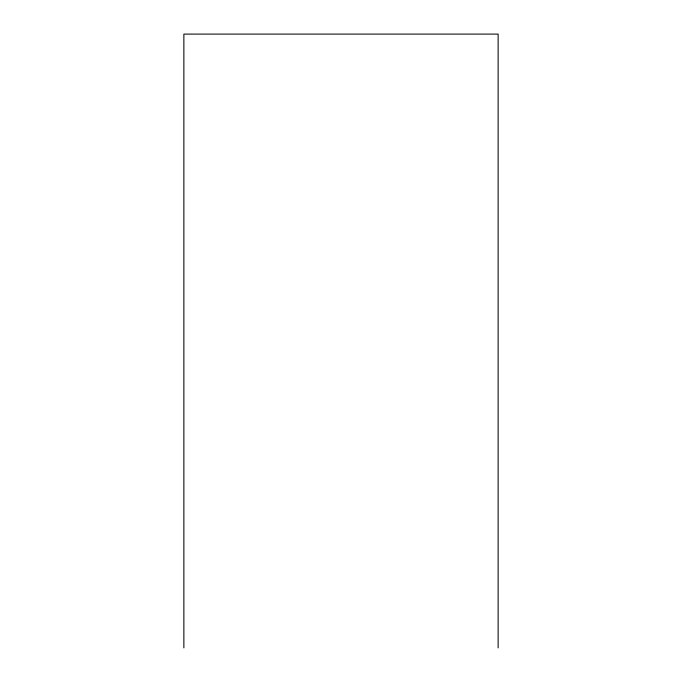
<?xml version="1.0" encoding="UTF-8"?>
<svg xmlns="http://www.w3.org/2000/svg" width="682" height="682" viewBox="0 0 682 682"><rect width="100%" height="100%" fill="white"/><g stroke="black" fill="none" stroke-linecap="round" stroke-linejoin="round"><path stroke-width="1.02" d="M498.133 647.9L498.133 34.1L183.867 34.1L183.867 647.9"/></g></svg>
